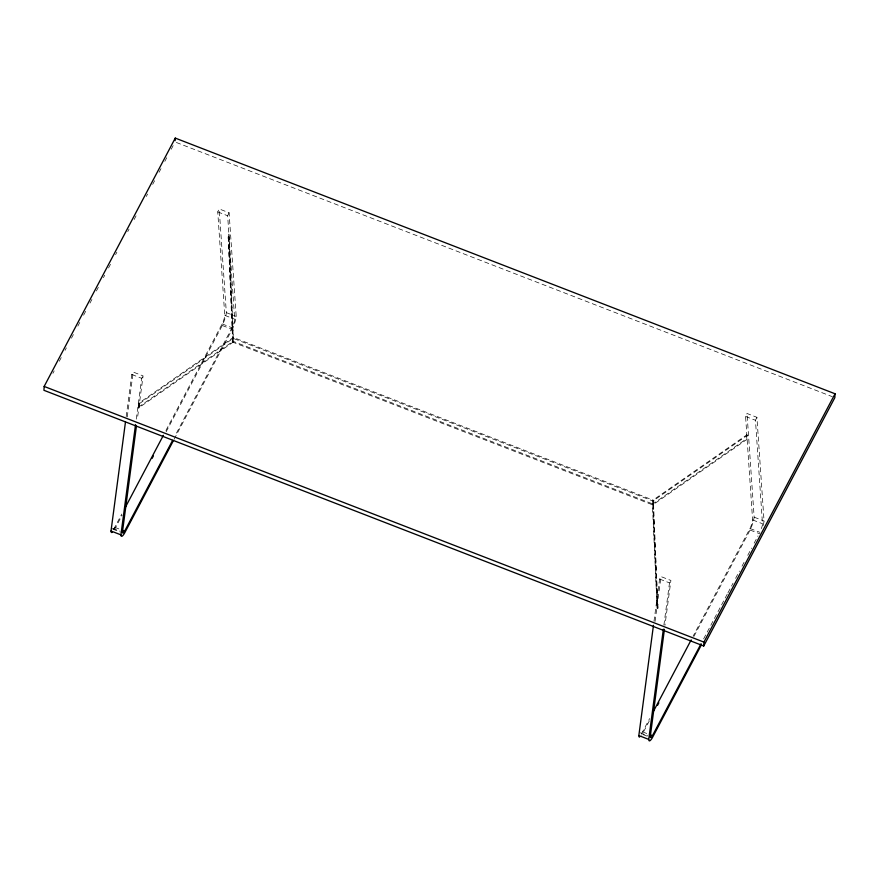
<?xml version="1.0" encoding="UTF-8"?>
<svg xmlns="http://www.w3.org/2000/svg" width="879" height="879" viewBox="0 0 879 879"><rect width="100%" height="100%" fill="white"/><g stroke="black" fill="none" stroke-linecap="round" stroke-linejoin="round"><path stroke-width="0.66" stroke-dasharray="4.39 3.3" d="M138.695 406.999L138.904 403.109L232.836 337.745L228.122 234.133L228.914 234.122L233.44 341.931L139.212 407.515L138.695 406.999L232.638 341.623L232.814 337.25L653.855 500.415L653.646 504.304L653.229 505.095L232.188 341.931L232.814 337.25M139.212 407.515L138.904 403.109M232.638 341.623L228.122 234.133M233.44 341.931L228.914 234.122M652.394 504.293L652.603 500.415L746.842 434.841L747.348 435.358L747.139 439.236L653.207 504.612L657.921 608.213L657.129 608.224L652.394 504.293L746.634 438.72L746.842 434.841M653.229 505.095L653.405 500.722L747.348 435.358M657.129 608.224L652.603 500.415M657.921 608.213L653.405 500.722M174.119 439.269L232.166 329.328A11.57 2.263 -68.8 0 0 236.22 316.462L229.089 212.773L219.201 208.938L217.75 211.905L224.804 315.913A7.988 1.56 -68.8 0 1 222.508 323.208L165.285 431.688M229.089 212.773L227.65 215.751L234.704 319.747A7.988 1.56 -68.8 0 1 232.408 327.054L175.185 435.523M763.115 525.532A11.57 2.263 -68.8 0 0 764.049 521.005L756.907 417.316L747.018 413.482L745.579 416.459L752.633 520.456A7.988 1.56 -68.8 0 1 750.325 527.763L693.102 636.242M756.907 417.316L755.468 420.294L762.522 524.291A7.988 1.56 -68.8 0 1 761.016 529.652M126.18 416.679L131.784 374.487L133.19 372.059L143.09 375.893L137.322 419.349M127.246 416.877L133.19 372.059M136.256 419.162L141.673 378.322L143.09 375.893M653.998 621.233L659.602 579.041L661.019 576.602L670.908 580.437L664.963 625.255M655.064 621.42L661.019 576.602M663.898 625.068L669.501 582.876L670.908 580.437M52.905 373.344L54.179 370.927M59.3 361.236L61.222 357.599M65.057 350.336L66.332 347.908M71.452 338.217L73.375 334.58M77.846 326.109L79.769 322.472M83.604 315.198L86.164 310.353M89.999 303.09L91.921 299.453M96.393 290.971L98.316 287.345M103.436 277.654L104.711 275.226M108.556 267.963L110.468 264.326M115.588 254.635L116.863 252.207M127.741 231.617L129.015 229.199M134.135 219.508L136.058 215.871M146.288 196.489L147.573 194.061M152.682 184.37L154.605 180.744M159.077 172.262L161 168.625M164.834 161.362L166.757 157.726M171.229 149.243L173.152 145.606M113.314 529.059A8.592 1.681 -68.8 0 0 114.446 527.839L121.818 514.017M114.457 529.674L122.115 515.182M166.131 431.809L222.277 325.494A11.57 2.263 -68.8 0 0 226.332 312.627L219.201 208.938M232.188 341.931L232.616 341.129L653.646 504.304M653.855 500.415L653.427 501.217L232.397 338.052M647.23 736.141L640.604 733.679A8.592 1.681 -68.8 0 0 642.274 732.394L649.636 718.572M649.295 720.934L642.285 734.229A12.174 2.384 -68.8 0 1 641.648 735.185M693.96 636.363L750.095 530.048A11.57 2.263 -68.8 0 0 754.149 517.171L747.018 413.482M703.639 638.868L727.296 594.061M727.933 592.853L733.053 583.173M735.602 578.327L739.448 571.064M741.997 566.219L745.194 560.165M747.754 555.319L751.589 548.056M754.149 543.211L757.984 535.948M139.409 403.637L233.649 338.052M227.925 238.022L228.716 238M657.338 604.345L658.129 604.334M176.349 142.475L832.292 396.671M217.75 211.905L227.65 215.751M745.579 416.459L755.468 420.294M226.332 312.627L236.22 316.462M754.149 517.171L764.049 521.005M224.87 315.396L234.77 319.231M752.688 519.95L762.587 523.785M222.178 323.933L232.078 327.768M750.007 528.488L759.895 532.322M222.277 325.494L232.166 329.328M750.095 530.048L759.994 533.883M131.784 374.487L141.673 378.322M659.602 579.041L669.501 582.876M114.786 527.334L119.731 529.257M642.604 731.888L647.548 733.8M112.468 528.235L119.896 531.114M640.297 732.789L647.713 735.668M112.787 529.136L120.214 532.015"/><path stroke-width="1.32" d="M44.159 386.43L43.95 390.309L703.727 645.999L834.841 397.66L835.05 393.781L175.273 138.091L44.159 386.43L703.925 642.109L703.727 645.999M175.141 140.684L175.273 138.091M112.215 532.366A12.174 2.384 -68.8 0 1 111.007 531.015L125.455 422.129M111.007 531.015L120.906 534.85L135.542 424.601M136.421 426.139L122.401 532.432A8.592 1.681 -68.8 0 0 124.346 531.674L172.625 440.368M639.626 737.074A12.174 2.384 -68.8 0 1 638.835 735.569L653.46 625.321M638.835 735.569L648.724 739.404L663.359 629.155M664.425 629.331L650.218 736.987A8.592 1.681 -68.8 0 0 652.163 736.228L701.09 643.703M125.016 507.963L163.373 435.325M152.1 458.398L153.375 455.981M173.482 440.478L124.357 533.509A12.174 2.384 -68.8 0 1 120.906 534.85M652.833 712.517L691.191 639.868M657.591 705.233L658.865 702.815M701.299 645.032L652.174 738.063A12.174 2.384 -68.8 0 1 648.724 739.404M703.925 642.109L835.05 393.781M122.203 530.213L124.675 531.169M650.02 734.767L652.504 735.723"/></g></svg>
